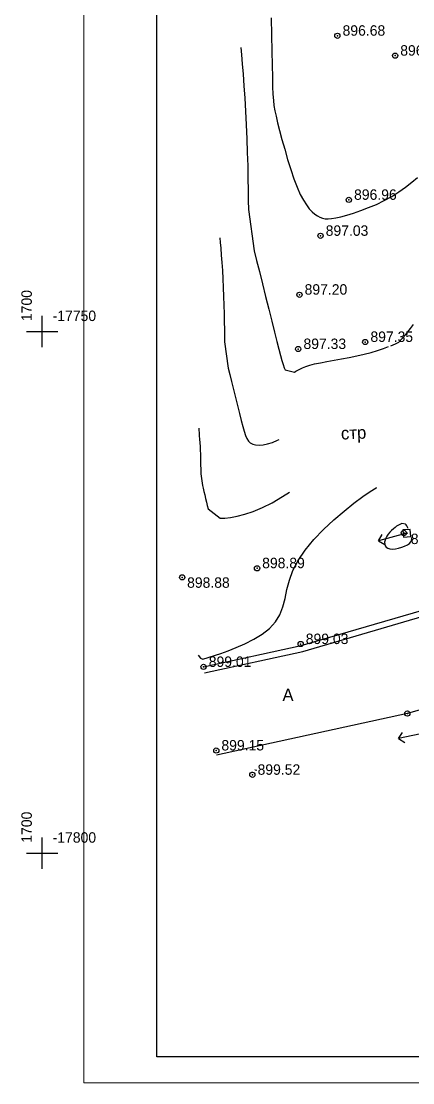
# Model space of a CAD drawing. Header units: millimetres. Extents: x -1114 to 5336, y -18321 to -16715.
# Drawn here: x -1114.4 to -1076.8, y -18320.9 to -18219.2 of the extents above; entities that cross this region are included whole.
import ezdxf

# ---------------------------------------------------------------- set-up
doc = ezdxf.new("R2010")
doc.units = ezdxf.units.MM
doc.header["$PDMODE"] = 32
doc.header["$PDSIZE"] = 0.5
doc.linetypes.add('CONTI', pattern=[0])
for name, color, linetype in [('51320000', 7, 'Continuous'), ('82002000', 7, 'Continuous'), ('GOR_BDEFAULT', 212, 'CONTI'), ('GORIZDEFAULT', 32, 'CONTI'), ('NAD_MDEFAULT', 7, 'CONTI'), ('PI_OTDEFAULT', 172, 'CONTI'), ('PI_TTDEFAULT', 5, 'CONTI'), ('SETKR', 7, 'CONTI')]:
    doc.layers.add(name, color=color, linetype=linetype)
doc.layers.add('Распечатка EPSON', color=6, linetype='Continuous', lineweight=30, plot=False)
doc.styles.add('1 Цифры отметки', font='', dxfattribs={"height": 1})
doc.styles.add('4. маг.', font='')
doc.styles.get('1 Цифры отметки').set_extended_font_data('Kyrghyz Letterica')
doc.styles.get('4. маг.').set_extended_font_data('Kyrghyz Peterburg')

# ---------------------------------------------------------------- blocks, each defined once
blk = doc.blocks.new('*U46')
for p, q in [((0, 0), (-3.724485824035298, -1.458836984230966)), ((-3.724485824035298, -1.458836984230966), (-3.319467423868368, -0.5445284501319891)), ((-3.724485824035298, -1.458836984230966), (-2.806235196632279, -1.854836713112138))]:
    blk.add_line(p, q)
blk = doc.blocks.new('82002000')
at = {"color": 7}
blk.add_lwpolyline([(-0.5, -0.5), (0.5, -0.5), (0.5, 0.5), (-0.5, 0.5)], close=True, dxfattribs=at)
blk.add_circle((0, 0), 0.05, dxfattribs=at)
blk = doc.blocks.new('*U52')
for p, q in [((-3.970612895151102, -0.4839764837879822), (-3.350388937119996, 0.3004483002953804)), ((-3.081487911019577e-33, 0), (-3.970612895151102, -0.4839764837879822)), ((0, 0), (3.96384510019476, 0.5365929757851771)), ((3.96384510019476, 0.5365929757851771), (3.165300557104471, 1.138528697187987)), ((3.96384510019476, 0.5365929757851771), (3.354078886046168, -0.2559883538478729)), ((-3.970612895151102, -0.4839764837879822), (-3.180121572507399, -1.096449723060531))]:
    blk.add_line(p, q)
blk = doc.blocks.new('BL_333')
at = {"color": 0}
for p, q in [((0, -1.5), (0, 1.5)), ((-1.5, 0), (1.5, 0))]:
    blk.add_line(p, q, dxfattribs=at)

msp = doc.modelspace()

# ---------------------------------------------------------------- linework, layer by layer
msp.add_lwpolyline([(-904.6253165122707, -18318.42252066037), (-1101.357331171219, -18318.42252066037), (-1101.357331171219, -18178.69516296932), (-904.6253165122707, -18178.69516296932)], close=True)
for points, elevation in [([(-1096.798549776085, -18281.63104579572), (-1087.358549776085, -18279.60104579571), (-1070.168549776085, -18274.55104579571), (-1064.058549776085, -18272.22104579572), (-1013.258549776085, -18253.53104579571), (-994.7685497760849, -18246.73104579571), (-978.5785497760844, -18239.66104579571), (-941.4985497760845, -18222.44104579571)], 899.02), ([(-937.4485497760852, -18230.26104579571), (-977.5685497760851, -18248.82104579571), (-991.3785497760846, -18254.75104579571), (-1041.078549776084, -18273.22104579572), (-1066.628549776085, -18282.43104579571), (-1077.338549776085, -18285.53104579571), (-1095.64524101546, -18289.52729757287)], 899.92)]:
    msp.add_lwpolyline(points, dxfattribs=dict(elevation=elevation))
at = {"color": 3, "elevation": 899.01}
msp.add_lwpolyline([(-1096.878549776085, -18281.06104579572), (-1087.508340085551, -18279.00154732419), (-1071.486097586022, -18274.35359889443)], dxfattribs=at)
at = {"layer": 'GOR_BDEFAULT', "color": 32, "lineweight": 30}
msp.add_polyline3d([(-1095.318549776085, -18239.93104579571, 898), (-1095.278549776085, -18240.39104579571, 898), (-1095.238549776085, -18240.94104579571, 898), (-1095.188549776085, -18241.58104579571, 898), (-1095.138549776085, -18242.29104579572, 898), (-1095.078549776084, -18243.06104579572, 898), (-1095.038549776085, -18243.87104579571, 898), (-1094.988549776085, -18244.70104579571, 898), (-1094.958549776085, -18245.55104579571, 898), (-1094.928549776085, -18246.40104579572, 898), (-1094.908549776084, -18247.22104579572, 898), (-1094.888549776085, -18248.00104579571, 898), (-1094.878549776085, -18248.71104579571, 898), (-1094.868549776085, -18249.35104579571, 898), (-1094.858549776085, -18249.89104579571, 898), (-1094.508549776085, -18252.43104579571, 898), (-1094.358549776085, -18253.02104579571, 898), (-1094.188549776085, -18253.71104579571, 898), (-1093.998549776084, -18254.46104579571, 898), (-1093.808549776085, -18255.24104579572, 898), (-1093.618549776085, -18256.02104579571, 898), (-1093.428549776085, -18256.76104579571, 898), (-1093.258549776085, -18257.43104579571, 898), (-1093.118549776085, -18258.01104579571, 898), (-1092.988549776085, -18258.48104579571, 898), (-1092.868549776085, -18258.87104579571, 898), (-1092.728549776085, -18259.17104579571, 898), (-1092.578549776084, -18259.41104579571, 898), (-1092.398549776085, -18259.58104579571, 898), (-1092.168549776085, -18259.70104579571, 898), (-1091.888549776085, -18259.77104579571, 898), (-1091.558549776085, -18259.80104579571, 898), (-1091.178549776085, -18259.77104579571, 898), (-1090.748549776084, -18259.69104579571, 898), (-1090.278549776085, -18259.54104579572, 898), (-1089.778549776085, -18259.34104579571, 898), (-1089.637679526479, -18259.27189130955, 898)], dxfattribs=at)
at = {"layer": 'GORIZDEFAULT', "color": 32}
for points in [[(-1090.388549776085, -18218.85104579571, 897), (-1090.358549776085, -18220.51104579571, 897), (-1090.328549776084, -18222.03104579571, 897), (-1090.308549776085, -18223.39104579571, 897), (-1090.278549776085, -18224.54104579572, 897), (-1090.258549776085, -18225.45104579571, 897), (-1090.228549776085, -18226.17104579571, 897), (-1090.188549776085, -18226.76104579571, 897), (-1090.128549776085, -18227.26104579571, 897), (-1090.048549776085, -18227.75104579571, 897), (-1089.928549776085, -18228.28104579571, 897), (-1089.778549776085, -18228.90104579572, 897), (-1089.588549776085, -18229.65104579572, 897), (-1089.358549776085, -18230.52104579571, 897), (-1089.098549776085, -18231.45104579571, 897), (-1088.818549776085, -18232.42104579571, 897), (-1088.518549776085, -18233.37104579571, 897), (-1088.218549776085, -18234.27104579571, 897), (-1087.908549776084, -18235.08104579571, 897), (-1087.608549776085, -18235.77104579571, 897), (-1087.308549776085, -18236.33104579571, 897), (-1087.018549776085, -18236.78104579571, 897), (-1086.738549776085, -18237.15104579572, 897), (-1086.468549776085, -18237.43104579571, 897), (-1086.208549776085, -18237.65104579572, 897), (-1085.958549776085, -18237.82104579571, 897), (-1085.718549776085, -18237.95104579571, 897), (-1085.488549776085, -18238.04104579572, 897), (-1085.228549776085, -18238.10104579571, 897), (-1084.938549776085, -18238.11104579571, 897), (-1084.598549776085, -18238.09104579571, 897), (-1084.198549776085, -18238.02104579571, 897), (-1083.718549776085, -18237.91104579571, 897), (-1083.148549776085, -18237.76104579571, 897), (-1082.498549776084, -18237.56104579572, 897), (-1081.798549776085, -18237.32104579571, 897), (-1081.058549776085, -18237.04104579572, 897), (-1080.308549776085, -18236.73104579571, 897), (-1079.558549776085, -18236.37104579571, 897), (-1078.838549776085, -18235.97104579572, 897), (-1078.148549776085, -18235.54104579572, 897), (-1077.518549776085, -18235.08104579571, 897), (-1076.918549776085, -18234.61104579571, 897), (-1076.368549776085, -18234.14104579571, 897)], [(-1093.298549776085, -18221.69104579571, 897.5), (-1093.238549776085, -18222.40104579572, 897.5), (-1093.168549776085, -18223.26104579571, 897.5), (-1093.088549776085, -18224.25104579571, 897.5), (-1093.008549776085, -18225.35104579571, 897.5), (-1092.928549776085, -18226.54104579572, 897.5), (-1092.848549776085, -18227.80104579571, 897.5), (-1092.778549776085, -18229.11104579571, 897.5), (-1092.728549776085, -18230.43104579571, 897.5), (-1092.688549776085, -18231.75104579571, 897.5), (-1092.648549776085, -18233.04104579572, 897.5), (-1092.618549776085, -18234.25104579571, 897.5), (-1092.598549776085, -18235.37104579571, 897.5), (-1092.588549776085, -18236.37104579571, 897.5), (-1092.568549776085, -18237.21104579571, 897.5), (-1092.018549776085, -18241.17104579571, 897.5), (-1091.798549776085, -18242.10104579571, 897.5), (-1091.528549776085, -18243.17104579571, 897.5), (-1091.238549776085, -18244.34104579571, 897.5), (-1090.928549776085, -18245.56104579572, 897.5), (-1090.628549776085, -18246.78104579571, 897.5), (-1090.338549776085, -18247.93104579571, 897.5), (-1090.078549776084, -18248.97104579572, 897.5), (-1089.848549776085, -18249.86104579571, 897.5), (-1089.668549776085, -18250.60104579571, 897.5), (-1089.508549776085, -18251.21104579571, 897.5), (-1089.368549776085, -18251.70104579571, 897.5), (-1089.248549776084, -18252.08104579571, 897.5), (-1089.148549776085, -18252.38104579572, 897.5), (-1089.038549776085, -18252.60104579571, 897.5), (-1088.168549776085, -18252.82104579571, 897.5), (-1088.018549776085, -18252.73104579571, 897.5), (-1087.848549776085, -18252.63104579572, 897.5), (-1087.638549776085, -18252.52104579571, 897.5), (-1087.378549776085, -18252.40104579572, 897.5), (-1087.068549776085, -18252.27104579571, 897.5), (-1086.688549776085, -18252.15104579572, 897.5), (-1086.228549776085, -18252.02104579571, 897.5), (-1085.668549776085, -18251.90104579572, 897.5), (-1085.048549776085, -18251.78104579571, 897.5), (-1084.358549776085, -18251.65104579572, 897.5), (-1083.648549776085, -18251.53104579571, 897.5), (-1082.918549776085, -18251.39104579571, 897.5), (-1082.188549776085, -18251.25104579571, 897.5), (-1081.488549776085, -18251.09104579571, 897.5), (-1080.818549776085, -18250.91104579571, 897.5), (-1080.198549776085, -18250.73104579571, 897.5), (-1079.638549776085, -18250.54104579572, 897.5), (-1079.138549776085, -18250.36104579571, 897.5)], [(-1078.908549776084, -18250.27104579571, 897.5), (-1078.488549776085, -18250.09104579571, 897.5), (-1078.168549776085, -18249.94104579571, 897.5), (-1077.468549776085, -18249.19104579571, 897.5), (-1077.278549776085, -18248.94104579571, 897.5), (-1077.038549776085, -18248.63104579572, 897.5), (-1076.738549776085, -18248.25104579571, 897.5)], [(-1097.338549776085, -18258.18104579571, 898.5), (-1097.328549776084, -18258.38104579572, 898.5), (-1097.308549776085, -18258.63104579572, 898.5), (-1097.288549776085, -18258.91104579571, 898.5), (-1097.268549776085, -18259.23104579571, 898.5), (-1097.238549776085, -18259.57104579571, 898.5), (-1097.218549776085, -18259.93104579571, 898.5), (-1097.198549776085, -18260.30104579571, 898.5), (-1097.188549776085, -18260.67104579571, 898.5), (-1097.178549776085, -18261.04104579572, 898.5), (-1097.168549776085, -18261.40104579572, 898.5), (-1097.158549776084, -18261.74104579572, 898.5), (-1097.148549776085, -18262.05104579571, 898.5), (-1097.148549776085, -18262.33104579571, 898.5), (-1097.138549776085, -18262.56104579572, 898.5), (-1096.988549776085, -18263.68104579571, 898.5), (-1096.928549776085, -18263.94104579571, 898.5), (-1096.848549776085, -18264.25104579571, 898.5), (-1096.768549776085, -18264.58104579571, 898.5), (-1096.688549776085, -18264.93104579571, 898.5), (-1096.598549776085, -18265.27104579571, 898.5), (-1096.518549776085, -18265.60104579571, 898.5), (-1096.448549776085, -18265.90104579572, 898.5), (-1095.298549776085, -18266.80104579571, 898.5), (-1094.848549776085, -18266.79104579572, 898.5), (-1094.298549776085, -18266.73104579571, 898.5), (-1093.648549776085, -18266.61104579571, 898.5), (-1092.918549776085, -18266.42104579571, 898.5), (-1092.108549776085, -18266.16104579571, 898.5), (-1091.238549776085, -18265.79104579572, 898.5), (-1090.288549776085, -18265.32104579571, 898.5), (-1089.298549776085, -18264.74104579572, 898.5), (-1088.649482034081, -18264.32513831055, 898.5)], [(-1097.408549776084, -18279.94104579571, 899), (-1097.158549776084, -18280.23104579571, 899), (-1096.948549776085, -18280.33104579571, 899), (-1095.208549776085, -18279.76104579571, 899), (-1094.528549776085, -18279.52104579571, 899), (-1093.748549776084, -18279.21104579571, 899), (-1092.908549776084, -18278.84104579571, 899), (-1092.068549776085, -18278.41104579571, 899), (-1091.268549776085, -18277.92104579571, 899), (-1090.548549776085, -18277.37104579571, 899), (-1089.978549776085, -18276.75104579571, 899), (-1089.568549776085, -18276.06104579572, 899), (-1089.278549776085, -18275.31104579572, 899), (-1089.068549776085, -18274.51104579571, 899), (-1088.878549776085, -18273.65104579572, 899), (-1088.638549776085, -18272.76104579571, 899), (-1088.308549776085, -18271.82104579571, 899), (-1087.818549776085, -18270.85104579571, 899), (-1087.148549776085, -18269.86104579571, 899), (-1086.318549776085, -18268.86104579571, 899), (-1085.378549776085, -18267.89104579571, 899), (-1084.388549776085, -18266.97104579572, 899), (-1083.398549776085, -18266.12104579571, 899), (-1082.458549776085, -18265.37104579571, 899), (-1081.618549776085, -18264.74104579572, 899), (-1080.918549776085, -18264.26104579571, 899), (-1080.338549776085, -18263.90104579572, 899), (-1080.250560757552, -18263.85322567695, 899)], [(-1077.268549776085, -18267.78104579571, 899.5), (-1077.338549776085, -18267.66104579571, 899.5), (-1077.398549776085, -18267.55104579571, 899.5), (-1077.458549776085, -18267.45104579571, 899.5), (-1077.518549776085, -18267.38104579572, 899.5), (-1077.858549776085, -18267.31104579572, 899.5), (-1078.378549776085, -18267.58104579571, 899.5), (-1078.518549776085, -18267.69104579571, 899.5), (-1078.678549776085, -18267.83104579571, 899.5), (-1078.848549776085, -18267.98104579571, 899.5), (-1079.008549776085, -18268.15104579572, 899.5), (-1079.168549776085, -18268.33104579571, 899.5), (-1079.298549776085, -18268.52104579571, 899.5), (-1079.408549776084, -18268.72104579572, 899.5), (-1079.478549776085, -18268.92104579571, 899.5), (-1079.518549776085, -18269.11104579571, 899.5), (-1079.508549776085, -18269.29104579572, 899.5), (-1079.458549776085, -18269.45104579571, 899.5), (-1079.358549776085, -18269.58104579571, 899.5), (-1079.208549776085, -18269.68104579571, 899.5), (-1079.008549776085, -18269.74104579572, 899.5)], [(-1079.008549776085, -18269.74104579572, 899.5), (-1078.768549776085, -18269.76104579571, 899.5), (-1078.478549776085, -18269.74104579572, 899.5), (-1078.178549776085, -18269.68104579571, 899.5), (-1077.878549776085, -18269.59104579571, 899.5), (-1077.598549776085, -18269.48104579571, 899.5), (-1077.338549776085, -18269.35104579571, 899.5), (-1077.138549776085, -18269.22104579572, 899.5), (-1077.008549776085, -18269.08104579571, 899.5), (-1076.938549776085, -18268.94104579571, 899.5), (-1076.908549776084, -18268.80104579571, 899.5), (-1076.908549776084, -18268.66104579571, 899.5)], [(-1092.328549776084, -18291.19104579571, 899.5), (-1092.198549776085, -18291.11104579571, 899.5)], [(-1091.948549776085, -18290.96104579571, 899.5), (-1091.918549776085, -18290.94104579571, 899.5), (-1091.758549776085, -18290.96104579571, 899.5)]]:
    msp.add_polyline3d(points, dxfattribs=at)
at = {"layer": 'PI_TTDEFAULT', "color": 18, "true_color": 0x000000}
for p in [(-1084.048549776085, -18220.57104579571, 896.68), (-1078.508549776085, -18222.47104579572, 896.68), (-1082.948549776085, -18236.30104579571, 896.96), (-1085.658549776084, -18239.74104579572, 897.03), (-1087.688549776085, -18245.39104579571, 897.2), (-1081.378549776085, -18249.92104579571, 897.35), (-1087.798549776085, -18250.59104579571, 897.33), (-1077.678549776085, -18268.22104579572, 899.6), (-1091.748549776084, -18271.61104579571, 898.89), (-1098.928549776085, -18272.48104579571, 898.88), (-1087.568549776085, -18278.87104579571, 899.03), (-1096.878549776085, -18281.06104579572, 899.01), (-1077.338549776085, -18285.53104579571, 899.19), (-1095.658549776084, -18289.08104579571, 899.15), (-1092.198549776085, -18291.40104579572, 899.52)]:
    msp.add_point(p, dxfattribs=at)
at = {"layer": 'Распечатка EPSON', "color": 6, "lineweight": 0}
msp.add_lwpolyline([(-1108.374910700246, -18176.19515866496), (-902.1253122079161, -18176.19515866496), (-902.1253122079161, -18320.92252496472), (-1108.374910700246, -18320.92252496472)], close=True, dxfattribs=at)

# ---------------------------------------------------------------- block references
at = {"layer": '51320000', "color": 0, "xscale": 0.7000012052192639, "yscale": 0.7000012052192639, "zscale": 0.7000012052192639}
for name, p, rotation in [('*U46', (-1077.388783050746, -18268.24472127848), 353.7229088001993), ('*U52', (-1075.435792779986, -18287.3486950006), 5.239247196600227)]:
    msp.add_blockref(name, p, dxfattribs=dict(at, rotation=rotation))
at = {"layer": '82002000', "color": 0, "xscale": 0.7000012052192639, "yscale": 0.7000012052192639, "zscale": 0.7000012052192639, "rotation": 3.178952970806919}
msp.add_blockref('82002000', (-1077.388783050746, -18268.24472127848), dxfattribs=at)
at = {"layer": 'SETKR', "color": 18, "true_color": 0x000000}
for p in [(-1112.348549776085, -18248.91104579571), (-1112.348549776085, -18298.91104579571)]:
    msp.add_blockref('BL_333', p, dxfattribs=at)

# ---------------------------------------------------------------- texts
at = {"linetype": 'Continuous', "style": '4. маг.'}
for s, rotation, p in [('стр', 2.441975253602701, (-1083.683048662564, -18259.2783283898, -899.01)), ('А', 359.7923945409231, (-1089.31669010738, -18284.34172449226))]:
    msp.add_text(s, height=1.200002066090167, rotation=rotation, dxfattribs=at).set_placement(p)
at = {"layer": 'NAD_MDEFAULT', "color": 7, "style": '1 Цифры отметки'}
for p in [(-1113.348549776085, -18247.91104579571), (-1113.348549776085, -18297.91104579571)]:
    msp.add_text('1700', height=1, rotation=90, dxfattribs=at).set_placement(p)
for s, p in [('-17750', (-1111.348549776085, -18247.91104579571)), ('-17800', (-1111.348549776085, -18297.91104579571))]:
    msp.add_text(s, height=1, dxfattribs=at).set_placement(p)
at = {"layer": 'PI_OTDEFAULT', "color": 18, "true_color": 0x000000, "style": '1 Цифры отметки'}
for s, p in [('896.68', (-1083.548549776085, -18220.56104579572)), ('896.68', (-1078.018549776085, -18222.47104579572)), ('896.96', (-1082.448549776085, -18236.29104579572)), ('897.03', (-1085.168549776085, -18239.74104579572)), ('897.20', (-1087.188549776085, -18245.38104579572)), ('897.33', (-1087.298549776085, -18250.59104579571)), ('897.35', (-1080.878549776085, -18249.91104579571)), ('899.60', (-1077.008395030269, -18269.28823630501)), ('898.89', (-1091.258549776085, -18271.60104579571)), ('898.88', (-1098.458255385649, -18273.47790013245)), ('899.03', (-1087.078549776084, -18278.87104579571)), ('899.01', (-1096.378549776085, -18281.06104579572)), ('899.15', (-1095.168549776085, -18289.07104579571)), ('899.52', (-1091.698549776085, -18291.40104579572))]:
    msp.add_text(s, height=1, dxfattribs=at).set_placement(p)

doc.saveas('drawing.dxf')
